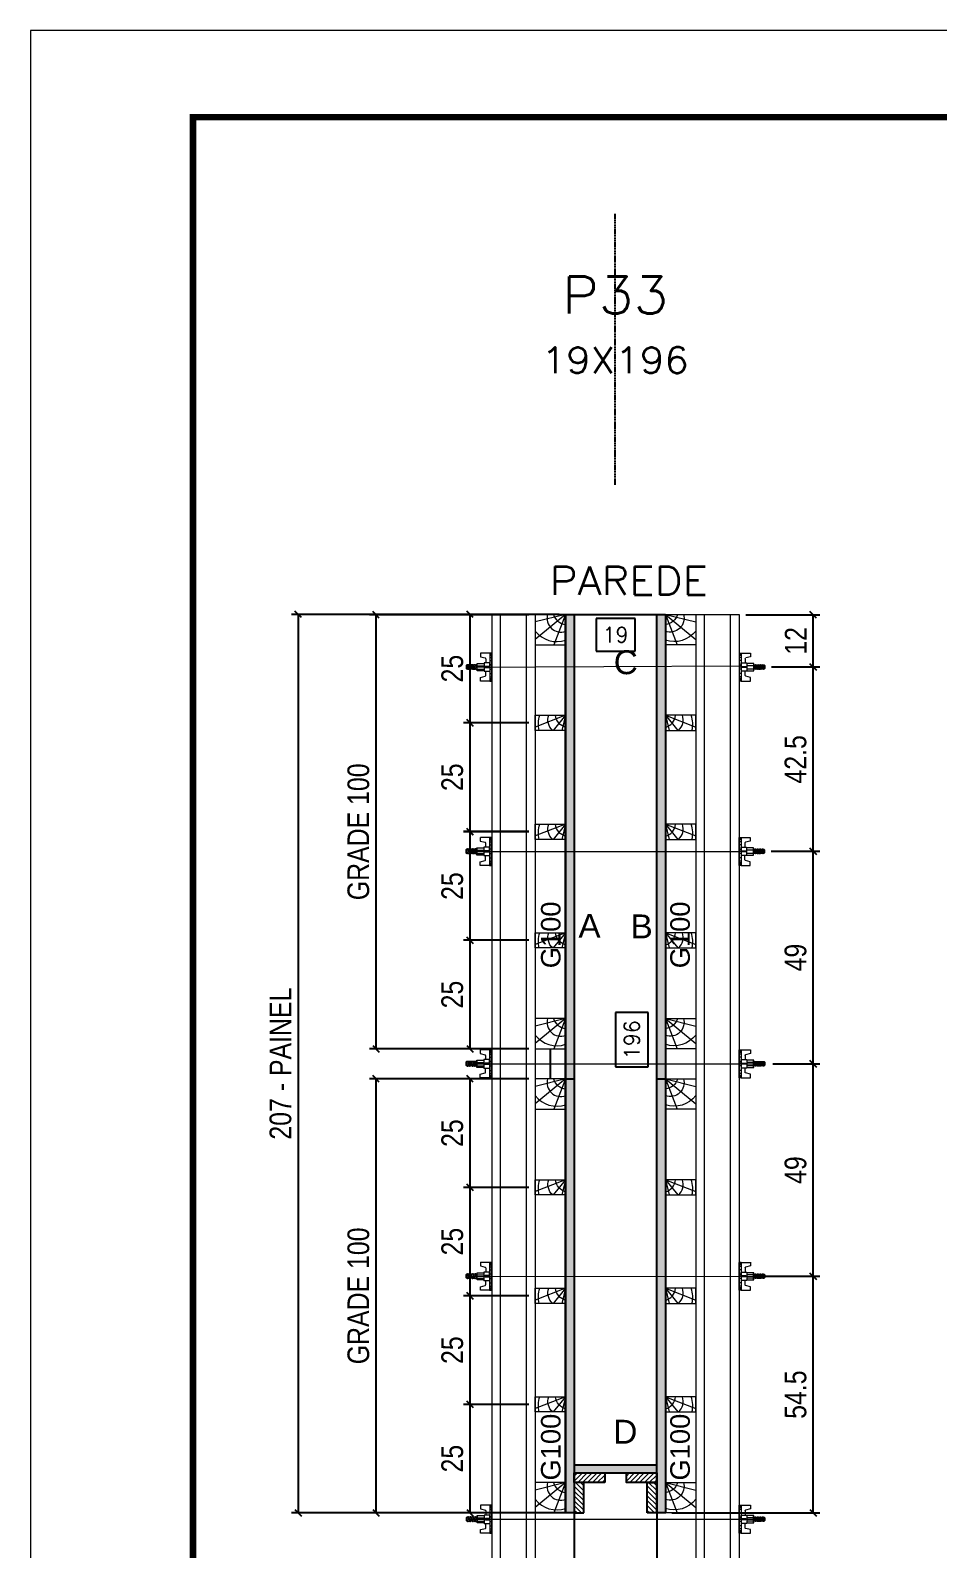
# Model space of a CAD drawing. Extents: x 2102 to 8383, y -13264 to 2718.
# Drawn here: x 5286 to 5704, y -2576 to -1877 of the extents above; entities that cross this region are included whole.
import ezdxf
from ezdxf.enums import TextEntityAlignment as Align

# ---------------------------------------------------------------- set-up
doc = ezdxf.new("R2010")
doc.units = 0
doc.linetypes.add('DASHED', pattern=[0.75, 0.5, -0.25])
doc.linetypes.add('HIDDEN', pattern=[0.375, 0.25, -0.125])
for name, color, linetype in [('CHAPA', 1, 'Continuous'), ('COTA', 241, 'Continuous'), ('Cota Seção (2x)', 4, 'Continuous'), ('MEIO_PONT', 93, 'Continuous'), ('Painéis', 200, 'Continuous'), ('SARRAFO', 251, 'Continuous'), ('Texto de Titulo', 7, 'Continuous'), ('Texto Qtd Sarr', 242, 'Continuous'), ('TEXTO_GERAL', 7, 'Continuous')]:
    doc.layers.add(name, color=color, linetype=linetype)
for name, color, linetype, lineweight in [('Folhas', 255, 'Continuous', 9), ('Hachura', 251, 'Continuous', 9), ('Madeira', 126, 'Continuous', 18), ('Perfil Metálico', 224, 'Continuous', 18), ('SARRAFO DE PRESSAO', 251, 'DASHED', 9), ('Texto Seção', 7, 'Continuous', 15)]:
    doc.layers.add(name, color=color, linetype=linetype, lineweight=lineweight)
doc.styles.add('ARIAL', font='arial.ttf')
doc.styles.add('COTA TECNICA 2X', font='techl___.ttf', dxfattribs={"height": 10})
doc.styles.add('REGUA-120', font='ROMANS.shx', dxfattribs={"height": 15})
doc.styles.add('ROMANS', font='romans.shx')
doc.styles.add('SANSSERIF', font='sas_____.pfb')
doc.dimstyles.new('SECAO PILAR', dxfattribs={"dimtxt": 10, "dimasz": 3, "dimexe": 3, "dimexo": 3, "dimgap": 3, "dimtad": 1, "dimdec": 1, "dimlfac": 0.5, "dimzin": 12, "dimdsep": 46, "dimtxsty": 'COTA TECNICA 2X', "dimblk1": 'OBLIQUE', "dimblk2": 'OBLIQUE', "dimsah": 1, "dimcen": 0.9, "dimclrd": 256, "dimclre": 256, "dimclrt": 256, "dimadec": 1, "dimazin": 3, "dimtfac": 1, "dimtdec": 1, "dimtmove": 0, "dimatfit": 3, "dimfxl": 1, "dimtolj": 1, "dimtzin": 12, "dimarcsym": 0})
doc.dimstyles.new('SECÇÃO 2', dxfattribs={"dimtxt": 7, "dimasz": 6, "dimexe": 0.18, "dimexo": 2, "dimgap": -4, "dimtad": 3, "dimdec": 1, "dimlfac": 0.5, "dimzin": 12, "dimdsep": 46, "dimtxsty": 'ROMANS', "dimblk": 'ARCHTICK', "dimcen": 0.09, "dimse1": 1, "dimse2": 1, "dimsd1": 1, "dimsd2": 1, "dimclrd": 180, "dimclre": 5, "dimclrt": 1, "dimadec": 0, "dimazin": 3, "dimtfac": 1, "dimtdec": 1, "dimtofl": 0, "dimtmove": 0, "dimatfit": 3, "dimldrblk": 'ARCHTICK', "dimfxl": 1, "dimtolj": 1, "dimtzin": 0, "dimarcsym": 0})

# ---------------------------------------------------------------- blocks, each defined once
blk = doc.blocks.new('9999999999')
at = {"layer": 'Folhas'}
blk.add_lwpolyline([(98138.98, 34190.21), (99623.98, 34190.21), (99623.98, 35240.21), (98138.98, 35240.21)], close=True, dxfattribs=at)
at = {"layer": 'Folhas', "color": 30, "const_width": 3}
blk.add_lwpolyline([(98213.98, 34230.21), (99583.98, 34230.21), (99583.98, 35200.21), (98213.98, 35200.21)], close=True, dxfattribs=at)
blk = doc.blocks.new('_Oblique')
at = {"color": 0, "linetype": 'ByBlock', "lineweight": -2}
blk.add_line((-0.5, -0.5), (0.5, 0.5), dxfattribs=at)
blk = doc.blocks.new('*D192')
at = {"layer": 'COTA', "lineweight": -2, "transparency": 16777216}
for p, q in [((5515.54, -2145.99), (5442.14, -2145.99)), ((5445.14, -2345.99), (5445.14, -2145.99)), ((5515.54, -2345.99), (5442.14, -2345.99))]:
    blk.add_line(p, q, dxfattribs=at)
at = {"layer": 'Defpoints', "color": 0, "transparency": 16777216}
for p in [(5445.14, -2145.99), (5518.54, -2145.99), (5518.54, -2345.99)]:
    blk.add_point(p, dxfattribs=at)
at = {"layer": 'COTA', "lineweight": -2, "transparency": 16777216, "xscale": 3, "yscale": 3, "zscale": 3}
for p, rotation in [((5445.14, -2145.99), 90), ((5445.14, -2345.99), 270)]:
    blk.add_blockref('_Oblique', p, dxfattribs=dict(at, rotation=rotation))
at = {"layer": 'COTA', "transparency": 16777216, "insert": (5437.04, -2245.99), "char_height": 10, "attachment_point": 5, "rotation": 90, "style": 'COTA TECNICA 2X'}
blk.add_mtext('\\A1;GRADE 100', dxfattribs=at)
blk = doc.blocks.new('PONTALETE')
at = {"layer": 'Madeira'}
for q in [(2.71, 7), (7, 5.76), (7, 1.74)]:
    blk.add_line((0, 0), q, dxfattribs=at)
blk.add_lwpolyline([(0, 0), (7, 0), (7, 7), (0, 7)], close=True, dxfattribs=at)
for centre, radius, start, end in [((2.04, 0.06), 6.23, 37.2818, 109.0913), ((1.09, 0.9), 3.19, 343.603, 109.9847), ((-0.21, -0.78), 3.09, 14.6322, 86.0383)]:
    blk.add_arc(centre, radius, start, end, dxfattribs=at)
blk = doc.blocks.new('MEIO PONTALETE')
at = {"layer": 'Madeira'}
for q in [(2.71, 7), (3.5, 2.88), (3.5, 0.87)]:
    blk.add_line((0, 0), q, dxfattribs=at)
blk.add_lwpolyline([(0, 0), (3.5, 0), (3.5, 7), (0, 7)], close=True, dxfattribs=at)
for centre, radius, start, end in [((2.04, 0.06), 6.23, 76.4499, 109.0913), ((1.09, 0.9), 3.19, 40.9063, 109.9847), ((-0.21, -0.78), 3.09, 14.6322, 86.0383)]:
    blk.add_arc(centre, radius, start, end, dxfattribs=at)
blk = doc.blocks.new('*D987')
at = {"layer": 'COTA', "lineweight": -2, "transparency": 16777216}
for p, q in [((5515.54, -2245.99), (5485.43, -2245.99)), ((5488.43, -2245.99), (5488.43, -2295.99)), ((5515.54, -2295.99), (5485.43, -2295.99))]:
    blk.add_line(p, q, dxfattribs=at)
at = {"layer": 'Defpoints', "color": 0, "transparency": 16777216}
for p in [(5518.54, -2245.99), (5488.43, -2295.99), (5518.54, -2295.99)]:
    blk.add_point(p, dxfattribs=at)
at = {"layer": 'COTA', "lineweight": -2, "transparency": 16777216, "xscale": 3, "yscale": 3, "zscale": 3}
for p, rotation in [((5488.43, -2245.99), 90), ((5488.43, -2295.99), 270)]:
    blk.add_blockref('_Oblique', p, dxfattribs=dict(at, rotation=rotation))
at = {"layer": 'COTA', "transparency": 16777216, "insert": (5480.32, -2270.99), "char_height": 10, "attachment_point": 5, "rotation": 90, "style": 'COTA TECNICA 2X'}
blk.add_mtext('\\A1;25', dxfattribs=at)
blk = doc.blocks.new('*D988')
at = {"layer": 'COTA', "lineweight": -2, "transparency": 16777216}
for p, q in [((5515.54, -2295.99), (5485.43, -2295.99)), ((5488.43, -2295.99), (5488.43, -2345.99)), ((5515.54, -2345.99), (5485.43, -2345.99))]:
    blk.add_line(p, q, dxfattribs=at)
at = {"layer": 'Defpoints', "color": 0, "transparency": 16777216}
for p in [(5518.54, -2295.99), (5488.43, -2345.99), (5518.54, -2345.99)]:
    blk.add_point(p, dxfattribs=at)
at = {"layer": 'COTA', "lineweight": -2, "transparency": 16777216, "xscale": 3, "yscale": 3, "zscale": 3}
for p, rotation in [((5488.43, -2295.99), 90), ((5488.43, -2345.99), 270)]:
    blk.add_blockref('_Oblique', p, dxfattribs=dict(at, rotation=rotation))
at = {"layer": 'COTA', "transparency": 16777216, "insert": (5480.32, -2320.99), "char_height": 10, "attachment_point": 5, "rotation": 90, "style": 'COTA TECNICA 2X'}
blk.add_mtext('\\A1;25', dxfattribs=at)
blk = doc.blocks.new('*D193')
at = {"layer": 'COTA', "lineweight": -2, "transparency": 16777216}
for p, q in [((5515.54, -2145.79), (5485.43, -2145.79)), ((5488.43, -2145.79), (5488.43, -2195.79)), ((5515.54, -2195.79), (5485.43, -2195.79))]:
    blk.add_line(p, q, dxfattribs=at)
at = {"layer": 'Defpoints', "color": 0, "transparency": 16777216}
for p in [(5518.54, -2145.79), (5488.43, -2195.79), (5518.54, -2195.79)]:
    blk.add_point(p, dxfattribs=at)
at = {"layer": 'COTA', "lineweight": -2, "transparency": 16777216, "xscale": 3, "yscale": 3, "zscale": 3}
for p, rotation in [((5488.43, -2145.79), 90), ((5488.43, -2195.79), 270)]:
    blk.add_blockref('_Oblique', p, dxfattribs=dict(at, rotation=rotation))
at = {"layer": 'COTA', "transparency": 16777216, "insert": (5480.32, -2170.79), "char_height": 10, "attachment_point": 5, "rotation": 90, "style": 'COTA TECNICA 2X'}
blk.add_mtext('\\A1;25', dxfattribs=at)
blk = doc.blocks.new('*D989')
at = {"layer": 'COTA', "lineweight": -2, "transparency": 16777216}
for p, q in [((5515.54, -2195.79), (5485.43, -2195.79)), ((5488.43, -2195.79), (5488.43, -2245.89)), ((5515.54, -2245.89), (5485.43, -2245.89))]:
    blk.add_line(p, q, dxfattribs=at)
at = {"layer": 'Defpoints', "color": 0, "transparency": 16777216}
for p in [(5518.54, -2195.79), (5488.43, -2245.89), (5518.54, -2245.89)]:
    blk.add_point(p, dxfattribs=at)
at = {"layer": 'COTA', "lineweight": -2, "transparency": 16777216, "xscale": 3, "yscale": 3, "zscale": 3}
for p, rotation in [((5488.43, -2195.79), 90), ((5488.43, -2245.89), 270)]:
    blk.add_blockref('_Oblique', p, dxfattribs=dict(at, rotation=rotation))
at = {"layer": 'COTA', "transparency": 16777216, "insert": (5480.32, -2220.84), "char_height": 10, "attachment_point": 5, "rotation": 90, "style": 'COTA TECNICA 2X'}
blk.add_mtext('\\A1;25', dxfattribs=at)
blk = doc.blocks.new('titulo1')
at = {"layer": 'Defpoints', "color": 252, "linetype": 'HIDDEN', "ltscale": 2}
blk.add_line((0, 0), (0, 125), dxfattribs=at)
at = {"layer": 'Defpoints', "style": 'ROMANS', "oblique": 15}
blk.add_attdef('FOLHA', text='', height=10, dxfattribs=at).set_placement((0, 15.58), align=Align.MIDDLE_CENTER)
at = {"layer": 'Texto Qtd Sarr', "color": 3, "style": 'ROMANS', "oblique": 15}
for tag, height, p in [('TITULO', 17, (0, 71.45)), ('SEÇÃO', 12, (0, 41.55))]:
    blk.add_attdef(tag, text='', height=height, dxfattribs=at).set_placement(p, align=Align.MIDDLE_CENTER)
blk = doc.blocks.new('*D194')
at = {"layer": 'Cota Seção (2x)', "color": 180, "lineweight": -2, "transparency": 16777216}
for p, q in [((5564.54, -2147.69), (5546.54, -2147.69)), ((5546.54, -2147.69), (5546.54, -2162.69)), ((5564.54, -2162.69), (5564.54, -2147.69)), ((5546.54, -2162.69), (5564.54, -2162.69))]:
    blk.add_line(p, q, dxfattribs=at)
at = {"layer": 'Defpoints', "color": 0, "transparency": 16777216}
for p in [(5536.54, -2164.83), (5536.54, -2166.69), (5574.54, -2164.83)]:
    blk.add_point(p, dxfattribs=at)
at = {"layer": 'Cota Seção (2x)', "color": 1, "transparency": 16777216, "insert": (5555.54, -2155.19), "char_height": 7, "attachment_point": 5, "style": 'ROMANS'}
blk.add_mtext('\\A1;19', dxfattribs=at)
blk = doc.blocks.new('_ArchTick')
at = {"color": 0, "linetype": 'ByBlock', "const_width": 0.15}
blk.add_lwpolyline([(-0.5, -0.5), (0.5, 0.5)], dxfattribs=at)
blk = doc.blocks.new('*D195')
at = {"layer": 'COTA', "lineweight": -2, "transparency": 16777216}
for p, q in [((5529.54, -2145.79), (5406.22, -2145.79)), ((5409.22, -2145.79), (5409.22, -2559.82)), ((5532.88, -2559.82), (5406.22, -2559.82))]:
    blk.add_line(p, q, dxfattribs=at)
at = {"layer": 'Defpoints', "color": 0, "transparency": 16777216}
for p in [(5532.54, -2145.79), (5409.22, -2559.82), (5535.88, -2559.82)]:
    blk.add_point(p, dxfattribs=at)
at = {"layer": 'COTA', "lineweight": -2, "transparency": 16777216, "xscale": 3, "yscale": 3, "zscale": 3}
for p, rotation in [((5409.22, -2145.79), 90), ((5409.22, -2559.82), 270)]:
    blk.add_blockref('_Oblique', p, dxfattribs=dict(at, rotation=rotation))
at = {"layer": 'COTA', "transparency": 16777216, "insert": (5401.12, -2352.81), "char_height": 10, "attachment_point": 5, "rotation": 90, "style": 'COTA TECNICA 2X'}
blk.add_mtext('\\A1;207 - PAINEL', dxfattribs=at)
blk = doc.blocks.new('C')
at = {"layer": 'Hachura', "color": 0}
for p, q in [((0, 3.22), (0, -3.22)), ((0.45, 3.22), (0, 3.22)), ((0.46, 3.16), (0, 3.16)), ((0.46, 3.05), (0, 3.05)), ((0.46, 2.88), (0, 2.88)), ((0, 2.75), (0, -1.16)), ((0.46, 2.65), (0, 2.65)), ((0.46, 2.23), (0, 2.23)), ((0.46, 1.51), (0, 1.51)), ((0.39, 0.49), (0.17, 0.49)), ((0.45, -3.23), (0.45, 3.22)), ((0.45, 3.22), (2.58, 3.22)), ((1.74, 0.97), (0.45, 0.97)), ((1.45, 0.1), (0.45, 0.1)), ((1.35, 1.94), (1.35, 0.96)), ((2.58, 2.39), (1.47, 2.09)), ((1.74, -0.97), (1.74, 0.97)), ((1.74, 0.97), (1.74, 0.84)), ((1.74, 0.97), (1.74, 0.84)), ((1.74, 0.84), (3.35, 0.84)), ((3.35, 0.45), (1.74, 0.45)), ((2.58, 3.22), (2.58, 2.39)), ((3.32, 0.84), (3.32, -0.84)), ((3.35, 0.84), (3.35, -0.84)), ((3.68, 0.45), (3.35, 0.45)), ((3.84, -0.52), (3.35, 0.45)), ((3.35, 0.06), (3.67, -0.57)), ((3.68, 0.45), (4.16, -0.52)), ((3.72, 0.5), (4.25, -0.57)), ((4.37, -0.55), (3.83, 0.53)), ((4.15, 0.45), (3.93, 0.45)), ((4.42, -0.52), (3.93, 0.45)), ((4.15, 0.45), (4.26, 0.45)), ((4.26, 0.45), (4.74, -0.52)), ((4.3, 0.5), (4.83, -0.57)), ((4.95, -0.55), (4.41, 0.53)), ((4.51, 0.45), (4.84, 0.45)), ((5, -0.52), (4.51, 0.45)), ((4.84, 0.45), (5.32, -0.52)), ((4.88, 0.5), (5.41, -0.57)), ((5.53, -0.55), (4.99, 0.53)), ((5.58, -0.52), (5.09, 0.45)), ((5.42, 0.45), (5.09, 0.45)), ((5.58, -0.52), (5.09, 0.45)), ((5.42, 0.45), (5.74, -0.19)), ((5.46, 0.5), (5.74, -0.07)), ((5.74, 0.19), (5.57, 0.53)), ((5.74, 0.32), (5.68, 0.45)), ((5.68, 0.45), (5.74, 0.45)), ((5.74, 0.45), (5.9, 0.29)), ((5.74, 0.45), (5.74, -0.52)), ((5.9, -0.36), (5.9, 0.29)), ((0.45, 0), (0, 0)), ((0.46, -1.52), (0, -1.52)), ((0.46, -2.23), (0, -2.23)), ((0.46, -2.65), (0, -2.65)), ((0.46, -2.88), (0, -2.88)), ((0.46, -3.05), (0, -3.05)), ((0.46, -3.16), (0, -3.16)), ((0, -3.22), (2.57, -3.22)), ((0.08, -0.48), (0.29, -0.48)), ((0.29, -0.48), (0.4, -0.48)), ((0.45, 0), (0.45, -0.97)), ((0.45, -0.16), (1.45, -0.16)), ((0.45, -0.65), (0.45, -0.32)), ((0.45, -3.23), (0.45, -0.65)), ((0.45, -0.97), (1.74, -0.97)), ((1.35, -1.94), (1.35, -0.97)), ((2.58, -2.39), (1.47, -2.1)), ((3.35, -0.32), (1.74, -0.32)), ((3.35, -0.84), (1.74, -0.84)), ((2.58, -3.23), (2.58, -2.39)), ((3.35, -0.07), (3.58, -0.52)), ((3.35, -0.52), (3.58, -0.52)), ((3.84, -0.52), (4.16, -0.52)), ((4.42, -0.52), (4.74, -0.52)), ((4.63, -0.52), (4.74, -0.52)), ((5, -0.52), (5.32, -0.52)), ((5.58, -0.52), (5.74, -0.52)), ((5.74, -0.52), (5.9, -0.36)), ((5.74, -0.52), (5.74, -0.52))]:
    blk.add_line(p, q, dxfattribs=at)
for centre, radius, start, end in [((1.52, 1.94), 0.161, 104.7436, 180), ((1.44, -0.03), 0.129, 272.695, 87.305), ((3.81, 0.39), 0.143, 25.5688, 154.4312), ((4.39, 0.39), 0.143, 25.5688, 154.4312), ((4.97, 0.39), 0.143, 25.5688, 154.4312), ((5.55, 0.39), 0.143, 25.5688, 154.4312), ((0.17, -0.37), 0.174, 221.744, 317.8592), ((1.52, -1.94), 0.161, 180, 255.2564), ((3.71, -0.4), 0.174, 222.1408, 318.256), ((4.29, -0.4), 0.174, 222.1408, 318.256), ((4.87, -0.4), 0.174, 222.1408, 318.256), ((5.45, -0.4), 0.174, 222.1408, 318.256), ((5.61, -0.4), 0.174, 317.8592, 318.256)]:
    blk.add_arc(centre, radius, start, end, dxfattribs=at)
blk = doc.blocks.new('*D990')
at = {"layer": 'COTA', "lineweight": -2, "transparency": 16777216}
for p, q in [((5622.18, -2450.81), (5649.65, -2450.81)), ((5646.65, -2559.82), (5646.65, -2450.81)), ((5581.54, -2559.82), (5649.65, -2559.82))]:
    blk.add_line(p, q, dxfattribs=at)
at = {"layer": 'Defpoints', "color": 0, "transparency": 16777216}
for p in [(5619.18, -2450.81), (5646.65, -2450.81), (5578.54, -2559.82)]:
    blk.add_point(p, dxfattribs=at)
at = {"layer": 'COTA', "lineweight": -2, "transparency": 16777216, "xscale": 3, "yscale": 3, "zscale": 3}
for p, rotation in [((5646.65, -2450.81), 90), ((5646.65, -2559.82), 270)]:
    blk.add_blockref('_Oblique', p, dxfattribs=dict(at, rotation=rotation))
at = {"layer": 'COTA', "transparency": 16777216, "insert": (5638.54, -2505.32), "char_height": 10, "attachment_point": 5, "rotation": 90, "style": 'COTA TECNICA 2X'}
blk.add_mtext('\\A1;54.5', dxfattribs=at)
blk = doc.blocks.new('*D991')
at = {"layer": 'COTA', "lineweight": -2, "transparency": 16777216}
for p, q in [((5627.99, -2352.9), (5649.65, -2352.9)), ((5646.65, -2450.81), (5646.65, -2352.9)), ((5622.18, -2450.81), (5649.65, -2450.81))]:
    blk.add_line(p, q, dxfattribs=at)
at = {"layer": 'Defpoints', "color": 0, "transparency": 16777216}
for p in [(5624.99, -2352.9), (5646.65, -2352.9), (5619.18, -2450.81)]:
    blk.add_point(p, dxfattribs=at)
at = {"layer": 'COTA', "lineweight": -2, "transparency": 16777216, "xscale": 3, "yscale": 3, "zscale": 3}
for p, rotation in [((5646.65, -2352.9), 90), ((5646.65, -2450.81), 270)]:
    blk.add_blockref('_Oblique', p, dxfattribs=dict(at, rotation=rotation))
at = {"layer": 'COTA', "transparency": 16777216, "insert": (5638.55, -2401.86), "char_height": 10, "attachment_point": 5, "rotation": 90, "style": 'COTA TECNICA 2X'}
blk.add_mtext('\\A1;49', dxfattribs=at)
blk = doc.blocks.new('*D196')
at = {"layer": 'COTA', "lineweight": -2, "transparency": 16777216}
for p, q in [((5627.28, -2254.95), (5649.65, -2254.95)), ((5646.65, -2352.9), (5646.65, -2254.95)), ((5627.99, -2352.9), (5649.65, -2352.9))]:
    blk.add_line(p, q, dxfattribs=at)
at = {"layer": 'Defpoints', "color": 0, "transparency": 16777216}
for p in [(5624.28, -2254.95), (5646.65, -2254.95), (5624.99, -2352.9)]:
    blk.add_point(p, dxfattribs=at)
at = {"layer": 'COTA', "lineweight": -2, "transparency": 16777216, "xscale": 3, "yscale": 3, "zscale": 3}
for p, rotation in [((5646.65, -2254.95), 90), ((5646.65, -2352.9), 270)]:
    blk.add_blockref('_Oblique', p, dxfattribs=dict(at, rotation=rotation))
at = {"layer": 'COTA', "transparency": 16777216, "insert": (5638.55, -2303.93), "char_height": 10, "attachment_point": 5, "rotation": 90, "style": 'COTA TECNICA 2X'}
blk.add_mtext('\\A1;49', dxfattribs=at)
blk = doc.blocks.new('*D197')
at = {"layer": 'COTA', "lineweight": -2, "transparency": 16777216}
for p, q in [((5627.42, -2170.02), (5649.65, -2170.02)), ((5646.65, -2254.95), (5646.65, -2170.02)), ((5627.28, -2254.95), (5649.65, -2254.95))]:
    blk.add_line(p, q, dxfattribs=at)
at = {"layer": 'Defpoints', "color": 0, "transparency": 16777216}
for p in [(5624.42, -2170.02), (5646.65, -2170.02), (5624.28, -2254.95)]:
    blk.add_point(p, dxfattribs=at)
at = {"layer": 'COTA', "lineweight": -2, "transparency": 16777216, "xscale": 3, "yscale": 3, "zscale": 3}
for p, rotation in [((5646.65, -2170.02), 90), ((5646.65, -2254.95), 270)]:
    blk.add_blockref('_Oblique', p, dxfattribs=dict(at, rotation=rotation))
at = {"layer": 'COTA', "transparency": 16777216, "insert": (5638.54, -2212.59), "char_height": 10, "attachment_point": 5, "rotation": 90, "style": 'COTA TECNICA 2X'}
blk.add_mtext('\\A1;42.5', dxfattribs=at)
blk = doc.blocks.new('*D992')
at = {"layer": 'COTA', "lineweight": -2, "transparency": 16777216}
for p, q in [((5536.54, -2544.42), (5536.54, -2598.28)), ((5574.54, -2544.42), (5574.54, -2598.28)), ((5536.54, -2595.28), (5574.54, -2595.28))]:
    blk.add_line(p, q, dxfattribs=at)
at = {"layer": 'Defpoints', "color": 0, "transparency": 16777216}
for p in [(5536.54, -2541.42), (5574.54, -2541.42), (5574.54, -2595.28)]:
    blk.add_point(p, dxfattribs=at)
at = {"layer": 'COTA', "lineweight": -2, "transparency": 16777216, "xscale": 3, "yscale": 3, "zscale": 3, "rotation": 180}
blk.add_blockref('_Oblique', (5536.54, -2595.28), dxfattribs=at)
at = {"layer": 'COTA', "lineweight": -2, "transparency": 16777216, "xscale": 3, "yscale": 3, "zscale": 3}
blk.add_blockref('_Oblique', (5574.54, -2595.28), dxfattribs=at)
at = {"layer": 'COTA', "transparency": 16777216, "insert": (5555.54, -2587.19), "char_height": 10, "attachment_point": 5, "style": 'COTA TECNICA 2X'}
blk.add_mtext('\\A1;19', dxfattribs=at)
blk = doc.blocks.new('*D198')
at = {"layer": 'COTA', "lineweight": -2, "transparency": 16777216}
for p, q in [((5515.54, -2359.82), (5442.14, -2359.82)), ((5445.14, -2559.82), (5445.14, -2359.82)), ((5515.54, -2559.82), (5442.14, -2559.82))]:
    blk.add_line(p, q, dxfattribs=at)
at = {"layer": 'Defpoints', "color": 0, "transparency": 16777216}
for p in [(5445.14, -2359.82), (5518.54, -2359.82), (5518.54, -2559.82)]:
    blk.add_point(p, dxfattribs=at)
at = {"layer": 'COTA', "lineweight": -2, "transparency": 16777216, "xscale": 3, "yscale": 3, "zscale": 3}
for p, rotation in [((5445.14, -2359.82), 90), ((5445.14, -2559.82), 270)]:
    blk.add_blockref('_Oblique', p, dxfattribs=dict(at, rotation=rotation))
at = {"layer": 'COTA', "transparency": 16777216, "insert": (5437.04, -2459.82), "char_height": 10, "attachment_point": 5, "rotation": 90, "style": 'COTA TECNICA 2X'}
blk.add_mtext('\\A1;GRADE 100', dxfattribs=at)
blk = doc.blocks.new('*D993')
at = {"layer": 'COTA', "lineweight": -2, "transparency": 16777216}
for p, q in [((5515.54, -2459.82), (5485.43, -2459.82)), ((5488.43, -2459.82), (5488.43, -2509.82)), ((5515.54, -2509.82), (5485.43, -2509.82))]:
    blk.add_line(p, q, dxfattribs=at)
at = {"layer": 'Defpoints', "color": 0, "transparency": 16777216}
for p in [(5518.54, -2459.82), (5488.43, -2509.82), (5518.54, -2509.82)]:
    blk.add_point(p, dxfattribs=at)
at = {"layer": 'COTA', "lineweight": -2, "transparency": 16777216, "xscale": 3, "yscale": 3, "zscale": 3}
for p, rotation in [((5488.43, -2459.82), 90), ((5488.43, -2509.82), 270)]:
    blk.add_blockref('_Oblique', p, dxfattribs=dict(at, rotation=rotation))
at = {"layer": 'COTA', "transparency": 16777216, "insert": (5480.32, -2484.82), "char_height": 10, "attachment_point": 5, "rotation": 90, "style": 'COTA TECNICA 2X'}
blk.add_mtext('\\A1;25', dxfattribs=at)
blk = doc.blocks.new('*D994')
at = {"layer": 'COTA', "lineweight": -2, "transparency": 16777216}
for p, q in [((5515.54, -2509.82), (5485.43, -2509.82)), ((5488.43, -2509.82), (5488.43, -2559.82)), ((5515.54, -2559.82), (5485.43, -2559.82))]:
    blk.add_line(p, q, dxfattribs=at)
at = {"layer": 'Defpoints', "color": 0, "transparency": 16777216}
for p in [(5518.54, -2509.82), (5488.43, -2559.82), (5518.54, -2559.82)]:
    blk.add_point(p, dxfattribs=at)
at = {"layer": 'COTA', "lineweight": -2, "transparency": 16777216, "xscale": 3, "yscale": 3, "zscale": 3}
for p, rotation in [((5488.43, -2509.82), 90), ((5488.43, -2559.82), 270)]:
    blk.add_blockref('_Oblique', p, dxfattribs=dict(at, rotation=rotation))
at = {"layer": 'COTA', "transparency": 16777216, "insert": (5480.32, -2534.82), "char_height": 10, "attachment_point": 5, "rotation": 90, "style": 'COTA TECNICA 2X'}
blk.add_mtext('\\A1;25', dxfattribs=at)
blk = doc.blocks.new('*D199')
at = {"layer": 'COTA', "lineweight": -2, "transparency": 16777216}
for p, q in [((5515.54, -2359.82), (5485.43, -2359.82)), ((5488.43, -2359.82), (5488.43, -2409.82)), ((5515.54, -2409.82), (5485.43, -2409.82))]:
    blk.add_line(p, q, dxfattribs=at)
at = {"layer": 'Defpoints', "color": 0, "transparency": 16777216}
for p in [(5518.54, -2359.82), (5488.43, -2409.82), (5518.54, -2409.82)]:
    blk.add_point(p, dxfattribs=at)
at = {"layer": 'COTA', "lineweight": -2, "transparency": 16777216, "xscale": 3, "yscale": 3, "zscale": 3}
for p, rotation in [((5488.43, -2359.82), 90), ((5488.43, -2409.82), 270)]:
    blk.add_blockref('_Oblique', p, dxfattribs=dict(at, rotation=rotation))
at = {"layer": 'COTA', "transparency": 16777216, "insert": (5480.32, -2384.82), "char_height": 10, "attachment_point": 5, "rotation": 90, "style": 'COTA TECNICA 2X'}
blk.add_mtext('\\A1;25', dxfattribs=at)
blk = doc.blocks.new('*D995')
at = {"layer": 'COTA', "lineweight": -2, "transparency": 16777216}
for p, q in [((5515.54, -2409.82), (5485.43, -2409.82)), ((5488.43, -2409.82), (5488.43, -2459.82)), ((5515.54, -2459.82), (5485.43, -2459.82))]:
    blk.add_line(p, q, dxfattribs=at)
at = {"layer": 'Defpoints', "color": 0, "transparency": 16777216}
for p in [(5518.54, -2409.82), (5488.43, -2459.82), (5518.54, -2459.82)]:
    blk.add_point(p, dxfattribs=at)
at = {"layer": 'COTA', "lineweight": -2, "transparency": 16777216, "xscale": 3, "yscale": 3, "zscale": 3}
for p, rotation in [((5488.43, -2409.82), 90), ((5488.43, -2459.82), 270)]:
    blk.add_blockref('_Oblique', p, dxfattribs=dict(at, rotation=rotation))
at = {"layer": 'COTA', "transparency": 16777216, "insert": (5480.32, -2434.82), "char_height": 10, "attachment_point": 5, "rotation": 90, "style": 'COTA TECNICA 2X'}
blk.add_mtext('\\A1;25', dxfattribs=at)
blk = doc.blocks.new('*D200')
at = {"layer": 'COTA', "color": 180, "lineweight": -2, "transparency": 16777216}
for p, q in [((5570.54, -2329.29), (5555.54, -2329.29)), ((5555.54, -2329.29), (5555.54, -2354.29)), ((5570.54, -2354.29), (5570.54, -2329.29)), ((5555.54, -2354.29), (5570.54, -2354.29))]:
    blk.add_line(p, q, dxfattribs=at)
at = {"layer": 'Defpoints', "color": 0, "transparency": 16777216}
for p in [(5574.54, -2145.76), (5574.54, -2145.76), (5574.54, -2537.82)]:
    blk.add_point(p, dxfattribs=at)
at = {"layer": 'COTA', "color": 1, "transparency": 16777216, "insert": (5563.04, -2341.79), "char_height": 7, "attachment_point": 5, "rotation": 90, "style": 'ROMANS'}
blk.add_mtext('\\A1;196', dxfattribs=at)
blk = doc.blocks.new('*D984')
at = {"layer": 'COTA', "lineweight": -2, "transparency": 16777216}
for p, q in [((5615.54, -2145.99), (5649.65, -2145.99)), ((5646.65, -2170.02), (5646.65, -2145.99)), ((5627.42, -2170.02), (5649.65, -2170.02))]:
    blk.add_line(p, q, dxfattribs=at)
at = {"layer": 'Defpoints', "color": 0, "transparency": 16777216}
for p in [(5612.54, -2145.99), (5646.65, -2145.99), (5624.42, -2170.02)]:
    blk.add_point(p, dxfattribs=at)
at = {"layer": 'COTA', "lineweight": -2, "transparency": 16777216, "xscale": 3, "yscale": 3, "zscale": 3}
for p, rotation in [((5646.65, -2145.99), 90), ((5646.65, -2170.02), 270)]:
    blk.add_blockref('_Oblique', p, dxfattribs=dict(at, rotation=rotation))
at = {"layer": 'COTA', "transparency": 16777216, "insert": (5638.59, -2158.01), "char_height": 10, "attachment_point": 5, "rotation": 90, "style": 'COTA TECNICA 2X'}
blk.add_mtext('\\A1;12', dxfattribs=at)

msp = doc.modelspace()

# ---------------------------------------------------------------- hatches: boundary and pattern name
at = {"layer": 'Hachura'}
h = msp.add_hatch(color=256, dxfattribs=at)
h.dxf.hatch_style = 1
h.paths.add_polyline_path([(5536.54, -2145.79), (5532.54, -2145.79), (5532.54, -2559.82), (5536.54, -2559.82)])
h = msp.add_hatch(color=256, dxfattribs=at)
h.dxf.hatch_style = 1
h.paths.add_polyline_path([(5578.54, -2145.79), (5574.54, -2145.79), (5574.54, -2559.82), (5578.54, -2559.82)])
h = msp.add_hatch(color=256, dxfattribs=at)
h.dxf.hatch_style = 1
h.paths.add_polyline_path([(5536.54, -2537.82), (5536.54, -2541.42), (5574.54, -2541.42), (5574.54, -2537.82)])
h = msp.add_hatch(dxfattribs=at)
h.set_pattern_fill('ANSI31', color=256, scale=0.5, angle=540, style=0)
h.set_pattern_definition([(225, (-3952.4099, -25470.831), (1.12253202, -1.12253202), [])])
h.paths.add_polyline_path([(5536.54, -2541.42), (5536.54, -2545.82), (5550.54, -2545.82), (5550.54, -2541.42)])
h = msp.add_hatch(dxfattribs=at)
h.set_pattern_fill('ANSI31', color=256, scale=0.5, angle=450, style=0)
h.set_pattern_definition([(135, (-17354.8662, 6943.129), (-1.12253202, -1.12253202), [])])
h.paths.add_polyline_path([(5536.54, -2545.82), (5540.94, -2545.82), (5540.94, -2559.82), (5536.54, -2559.82)])
h = msp.add_hatch(dxfattribs=at)
h.set_pattern_fill('ANSI31', color=256, scale=0.5, angle=540, style=0)
h.set_pattern_definition([(225, (-3928.4099, -25470.831), (1.12253202, -1.12253202), [])])
h.paths.add_polyline_path([(5560.54, -2541.42), (5560.54, -2545.82), (5574.54, -2545.82), (5574.54, -2541.42)])
h = msp.add_hatch(dxfattribs=at)
h.set_pattern_fill('ANSI31', color=256, scale=0.5, angle=450, style=0)
h.set_pattern_definition([(135, (-17354.8662, 6943.129), (-1.12253202, -1.12253202), [])])
h.paths.add_polyline_path([(5574.54, -2545.82), (5570.14, -2545.82), (5570.14, -2559.82), (5574.54, -2559.82)])

# ---------------------------------------------------------------- linework, layer by layer
at = {"layer": 'CHAPA'}
for p, q in [((5532.54, -2145.79), (5536.54, -2145.79)), ((5574.54, -2145.79), (5578.54, -2145.79))]:
    msp.add_line(p, q, dxfattribs=at)
for points in [[(5536.54, -2145.79), (5536.54, -2559.82), (5532.54, -2559.82), (5532.54, -2145.79)], [(5578.54, -2145.79), (5578.54, -2559.8), (5574.54, -2559.82), (5574.54, -2145.79)]]:
    msp.add_lwpolyline(points, dxfattribs=at)
msp.add_lwpolyline([(5536.54, -2537.82), (5536.54, -2541.42), (5574.54, -2541.42), (5574.54, -2537.82)], close=True, dxfattribs=at)
at = {"layer": 'COTA', "linetype": 'ByBlock'}
for p, q in [((5532.54, -2145.79), (5532.54, -2559.82)), ((5536.54, -2145.79), (5574.54, -2145.79)), ((5578.54, -2145.79), (5578.54, -2559.82))]:
    msp.add_line(p, q, dxfattribs=at)
at = {"layer": 'Hachura'}
for p, q in [((5487.64, -2170.09), (5612.62, -2169.47)), ((5487.56, -2255.02), (5612.48, -2255.02)), ((5487.57, -2352.91), (5619.49, -2352.9)), ((5487.58, -2450.82), (5619.5, -2450.81)), ((5487.68, -2562.75), (5619.6, -2562.74))]:
    msp.add_line(p, q, dxfattribs=at)
at = {"layer": 'Madeira'}
for points in [[(5518.54, -2345.99), (5532.54, -2345.99), (5532.54, -2145.79), (5518.54, -2145.79)], [(5592.54, -2345.99), (5578.54, -2345.99), (5578.54, -2145.79), (5592.54, -2145.79)], [(5518.54, -2559.82), (5532.54, -2559.82), (5532.54, -2359.82), (5518.54, -2359.82)], [(5592.54, -2559.82), (5578.54, -2559.82), (5578.54, -2359.82), (5592.54, -2359.82)]]:
    msp.add_lwpolyline(points, close=True, dxfattribs=at)
at = {"layer": 'Painéis', "linetype": 'ByBlock'}
msp.add_line((5525.54, -2359.82), (5525.54, -2345.99), dxfattribs=at)
at = {"layer": 'Painéis'}
for p, q in [((5532.36, -2359.82), (5536.54, -2359.82)), ((5574.36, -2359.82), (5578.54, -2359.82))]:
    msp.add_line(p, q, dxfattribs=at)
at = {"layer": 'Perfil Metálico'}
for p, q in [((5498.54, -2145.79), (5498.54, -2593.75)), ((5498.54, -2145.79), (5518.54, -2145.79)), ((5502.54, -2593.75), (5502.54, -2145.79)), ((5514.54, -2593.75), (5514.54, -2145.79)), ((5518.54, -2145.79), (5518.54, -2593.75)), ((5592.54, -2145.79), (5592.54, -2595.34)), ((5592.54, -2145.79), (5612.54, -2145.79)), ((5596.54, -2595.34), (5596.54, -2145.79)), ((5608.54, -2595.34), (5608.54, -2145.79)), ((5612.54, -2145.79), (5612.54, -2595.34))]:
    msp.add_line(p, q, dxfattribs=at)
at = {"layer": 'SARRAFO'}
for points in [[(5550.54, -2545.82), (5536.54, -2545.82), (5536.54, -2541.42), (5550.54, -2541.42)], [(5550.54, -2545.82), (5536.54, -2545.82), (5536.54, -2541.42), (5550.54, -2541.42)], [(5540.94, -2559.82), (5540.94, -2545.82), (5536.54, -2545.82), (5536.54, -2559.82)], [(5540.94, -2559.82), (5540.94, -2545.82), (5536.54, -2545.82), (5536.54, -2559.82)], [(5574.54, -2545.82), (5560.54, -2545.82), (5560.54, -2541.42), (5574.54, -2541.42)], [(5574.54, -2545.82), (5560.54, -2545.82), (5560.54, -2541.42), (5574.54, -2541.42)], [(5570.14, -2559.82), (5570.14, -2545.82), (5574.54, -2545.82), (5574.54, -2559.82)], [(5570.14, -2559.82), (5570.14, -2545.82), (5574.54, -2545.82), (5574.54, -2559.82)]]:
    msp.add_lwpolyline(points, close=True, dxfattribs=at)

# ---------------------------------------------------------------- block references
at = {"layer": 'Hachura', "linetype": 'Continuous', "yscale": 2, "zscale": 2, "rotation": 180}
for p, xscale in [((5498.44, -2170.09), 2), ((5612.62, -2170.09), -2), ((5498.36, -2255.02), 2), ((5612.48, -2255.02), -2), ((5498.37, -2352.91), 2), ((5612.54, -2352.9), -2), ((5498.38, -2450.82), 2), ((5612.54, -2450.81), -2), ((5498.48, -2562.75), 2), ((5612.54, -2562.75), -2)]:
    msp.add_blockref('C', p, dxfattribs=dict(at, xscale=xscale))
at = {"layer": 'MEIO_PONT'}
for name, p, xscale, yscale, zscale, rotation in [('PONTALETE', (5532.54, -2145.79), 2, 2, 2, 180), ('PONTALETE', (5578.54, -2145.79), -2, 2, 2, 180), ('MEIO PONTALETE', (5532.54, -2192.29), -1.999999997962732, 1.999999997962732, 1.999999997962732, 90), ('MEIO PONTALETE', (5578.54, -2192.29), 1.999999997962732, 1.999999997962732, 1.999999997962732, 270), ('MEIO PONTALETE', (5532.54, -2242.49), -1.999999997962732, 1.999999997962732, 1.999999997962732, 90), ('MEIO PONTALETE', (5578.54, -2242.49), 1.999999997962732, 1.999999997962732, 1.999999997962732, 270), ('MEIO PONTALETE', (5532.54, -2292.49), -1.999999997962732, 1.999999997962732, 1.999999997962732, 90), ('MEIO PONTALETE', (5578.54, -2292.49), 1.999999997962732, 1.999999997962732, 1.999999997962732, 270), ('PONTALETE', (5532.54, -2331.99), 2, 2, 2, 180), ('PONTALETE', (5578.54, -2331.99), -2, 2, 2, 180), ('PONTALETE', (5532.54, -2359.82), 2, 2, 2, 180), ('PONTALETE', (5578.54, -2359.82), -2, 2, 2, 180), ('MEIO PONTALETE', (5532.54, -2406.32), -1.999999997962732, 1.999999997962732, 1.999999997962732, 90), ('MEIO PONTALETE', (5578.54, -2406.32), 1.999999997962732, 1.999999997962732, 1.999999997962732, 270), ('MEIO PONTALETE', (5532.54, -2456.32), -1.999999997962732, 1.999999997962732, 1.999999997962732, 90), ('MEIO PONTALETE', (5578.54, -2456.32), 1.999999997962732, 1.999999997962732, 1.999999997962732, 270), ('MEIO PONTALETE', (5532.54, -2506.32), -1.999999997962732, 1.999999997962732, 1.999999997962732, 90), ('MEIO PONTALETE', (5578.54, -2506.32), 1.999999997962732, 1.999999997962732, 1.999999997962732, 270), ('PONTALETE', (5532.54, -2545.82), 2, 2, 2, 180), ('PONTALETE', (5578.54, -2545.82), -2, 2, 2, 180)]:
    msp.add_blockref(name, p, dxfattribs=dict(at, xscale=xscale, yscale=yscale, zscale=zscale, rotation=rotation))
at = {"layer": 'SARRAFO DE PRESSAO', "color": 6, "linetype": 'ByBlock'}
msp.add_blockref('9999999999', (-92853.19, -37116.9), dxfattribs=at)
at = {"layer": 'Texto Seção'}
ref = msp.add_blockref('titulo1', (5555.4, -2086.17), dxfattribs=at)
ref.add_attrib('TITULO', 'P33', dxfattribs={"layer": 'Texto de Titulo', "color": 7, "height": 17, "style": 'ROMANS', "width": 1.1}).set_placement((5555.4, -1998.67), align=Align.MIDDLE_CENTER)
ref.add_attrib('SEÇÃO', '19X196', dxfattribs={"layer": 'Texto de Titulo', "color": 7, "height": 12, "style": 'ROMANS', "width": 1.1}).set_placement((5555.4, -2028.67), align=Align.MIDDLE_CENTER)

# ---------------------------------------------------------------- texts
at = {"layer": 'Texto Seção', "style": 'REGUA-120', "width": 1.1}
msp.add_text('PAREDE', height=13, dxfattribs=at).set_placement((5525.12, -2136.79))
at = {"layer": 'Texto Seção', "color": 0, "linetype": 'Continuous', "style": 'SANSSERIF'}
for p in [(5525.68, -2308.86), (5585.28, -2308.86), (5525.68, -2544.88), (5585.28, -2544.88)]:
    msp.add_text('G100', height=9, rotation=90, dxfattribs=at).set_placement(p, align=Align.MIDDLE_LEFT)
at = {"layer": 'TEXTO_GERAL', "style": 'ARIAL'}
for s, p in [('C', (5560.26, -2167.86)), ('A', (5543.55, -2289.3)), ('B', (5567.57, -2289.56)), ('D', (5560.06, -2522.41))]:
    msp.add_text(s, height=11, dxfattribs=at).set_placement(p, align=Align.MIDDLE_CENTER)

# ---------------------------------------------------------------- dimensions: what is measured, and where the dimension line sits
at = {"layer": 'COTA'}
for base, p1, p2, text, picture, middle in [((5409.22, -2559.82), (5532.54, -2145.79), (5535.88, -2559.82), '<> - PAINEL', '*D195', (5401.12, -2352.81)), ((5445.14, -2145.99), (5518.54, -2345.99), (5518.54, -2145.99), 'GRADE <>', '*D192', (5437.04, -2245.99)), ((5445.14, -2359.82), (5518.54, -2559.82), (5518.54, -2359.82), 'GRADE <>', '*D198', (5437.04, -2459.82))]:
    dim = msp.add_linear_dim(base=base, p1=p1, p2=p2, angle=90, text=text, dimstyle='SECAO PILAR', dxfattribs=at)
    dim.commit()
    dim.dimension.update_dxf_attribs({"geometry": picture, "text_midpoint": middle})
for base, p1, p2, dimstyle, picture, middle in [((5488.43, -2195.79), (5518.54, -2145.79), (5518.54, -2195.79), 'SECAO PILAR', '*D193', (5480.32, -2170.79)), ((5574.54, -2145.76), (5574.54, -2537.82), (5574.54, -2145.76), 'SECÇÃO 2', '*D200', (5563.04, -2341.79)), ((5646.65, -2145.99), (5624.42, -2170.02), (5612.54, -2145.99), 'SECAO PILAR', '*D984', (5638.59, -2158.01)), ((5488.434593, -2245.890863), (5518.541954, -2195.790864), (5518.541955, -2245.890863), 'SECAO PILAR', '*D989', (5480.324943, -2220.840864)), ((5488.43, -2295.99), (5518.54, -2245.99), (5518.54, -2295.99), 'SECAO PILAR', '*D987', (5480.32, -2270.99)), ((5646.65, -2254.95), (5624.99, -2352.9), (5624.28, -2254.95), 'SECAO PILAR', '*D196', (5638.55, -2303.93)), ((5488.43, -2345.99), (5518.54, -2295.99), (5518.54, -2345.99), 'SECAO PILAR', '*D988', (5480.32, -2320.99)), ((5646.65, -2352.9), (5619.18, -2450.81), (5624.99, -2352.9), 'SECAO PILAR', '*D991', (5638.55, -2401.86)), ((5488.43, -2409.82), (5518.54, -2359.82), (5518.54, -2409.82), 'SECAO PILAR', '*D199', (5480.32, -2384.82)), ((5488.43, -2459.82), (5518.54, -2409.82), (5518.54, -2459.82), 'SECAO PILAR', '*D995', (5480.32, -2434.82)), ((5646.65, -2450.81), (5578.54, -2559.82), (5619.18, -2450.81), 'SECAO PILAR', '*D990', (5638.54, -2505.32)), ((5488.43, -2509.82), (5518.54, -2459.82), (5518.54, -2509.82), 'SECAO PILAR', '*D993', (5480.32, -2484.82)), ((5488.43, -2559.82), (5518.54, -2509.82), (5518.54, -2559.82), 'SECAO PILAR', '*D994', (5480.32, -2534.82))]:
    dim = msp.add_linear_dim(base=base, p1=p1, p2=p2, angle=90, dimstyle=dimstyle, dxfattribs=at)
    dim.commit()
    dim.dimension.update_dxf_attribs({"geometry": picture, "text_midpoint": middle})
dim = msp.add_linear_dim(base=(5646.65, -2170.02), p1=(5624.28, -2254.95), p2=(5624.42, -2170.02), angle=90, dimstyle='SECAO PILAR', dxfattribs=at)
dim.commit()
dim.dimension.update_dxf_attribs({"geometry": '*D197', "text_midpoint": (5646.65, -2212.59), "dimtype": 160})
dim = msp.add_linear_dim(base=(5574.54, -2595.28), p1=(5536.54, -2541.42), p2=(5574.54, -2541.42), dimstyle='SECAO PILAR', dxfattribs=at)
dim.commit()
dim.dimension.update_dxf_attribs({"geometry": '*D992', "text_midpoint": (5555.54, -2587.19)})
at = {"layer": 'Cota Seção (2x)'}
dim = msp.add_linear_dim(base=(5536.54, -2166.69), p1=(5574.54, -2164.83), p2=(5536.54, -2164.83), angle=180, dimstyle='SECÇÃO 2', dxfattribs=at)
dim.commit()
dim.dimension.update_dxf_attribs({"geometry": '*D194', "text_midpoint": (5555.54, -2155.19)})

doc.saveas('drawing.dxf')
